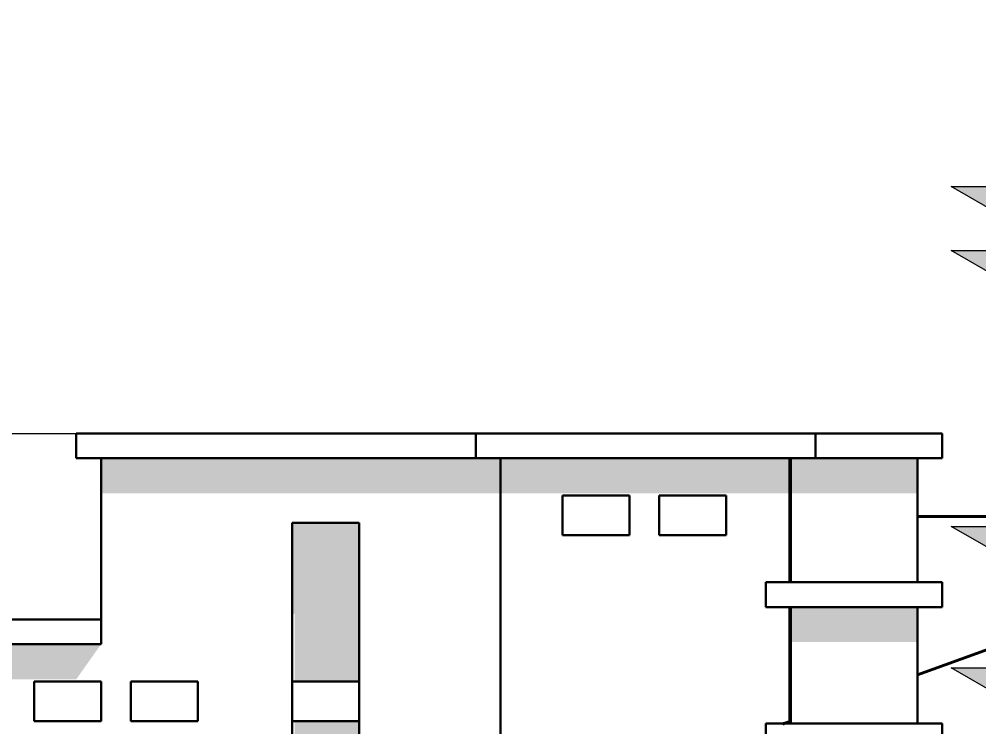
# Model space of a CAD drawing. Extents: x 433743 to 1380979, y -3599 to 36112.
# Drawn here: x 449609 to 453477, y 31977 to 34830 of the extents above; entities that cross this region are included whole.
import ezdxf

# ---------------------------------------------------------------- set-up
doc = ezdxf.new("R2010")
doc.units = 0
doc.header["$MEASUREMENT"] = 0
doc.layers.add('0_Ном_пера__98', color=7, linetype='Continuous', lineweight=13, true_color=0x001f3e)
for name, color, linetype in [('Двери ArchiCAD', 7, 'Continuous'), ('Интерьер- Перегородка', 7, 'Continuous'), ('Крыши', 7, 'Continuous'), ('Окна ArchiCAD', 7, 'Continuous'), ('Перекрытия', 7, 'Continuous')]:
    doc.layers.add(name, color=color, linetype=linetype)
for name, color, linetype, lineweight in [('Двери ArchiCAD_Ном_пера__41', 7, 'Continuous', 30), ('Интерьер- Перегородка_Ном_пера__41', 7, 'Continuous', 30), ('Интерьер- Перегородка_Ном_пера__7', 7, 'Continuous', 5), ('Крыши_Ном_пера__61', 7, 'Continuous', 40), ('Крыши_Ном_пера__7', 7, 'Continuous', 5), ('Окна ArchiCAD_Ном_пера__41', 7, 'Continuous', 30), ('Перекрытия_Ном_пера__41', 7, 'Continuous', 30)]:
    doc.layers.add(name, color=color, linetype=linetype, lineweight=lineweight)
doc.styles.add('СГЕНЕРИР_СТИЛЬ_1', font='')
doc.styles.get('СГЕНЕРИР_СТИЛЬ_1').set_extended_font_data('Century Gothic')

# ---------------------------------------------------------------- blocks, each defined once
blk = doc.blocks.new('Элемент разреза_24', base_point=(133390.9, 0))
at = {"layer": 'Перекрытия_Ном_пера__41', "linetype": 'Continuous'}
for p, q in [((452818.9, 33160), (453328.9, 33160)), ((453328.9, 33060), (453328.9, 33160)), ((452818.9, 33060), (453328.9, 33060))]:
    blk.add_line(p, q, dxfattribs=at)
blk = doc.blocks.new('Элемент разреза_27', base_point=(133390.9, 0))
at = {"layer": 'Перекрытия_Ном_пера__41', "linetype": 'Continuous'}
for p, q in [((452618.9, 31990), (453328.9, 31990)), ((452618.9, 31890), (452618.9, 31990)), ((453328.9, 31890), (453328.9, 31990)), ((452618.9, 31890), (453328.9, 31890))]:
    blk.add_line(p, q, dxfattribs=at)
blk = doc.blocks.new('Элемент разреза_28', base_point=(133390.9, 0))
at = {"layer": 'Перекрытия_Ном_пера__41', "linetype": 'Continuous'}
for p, q in [((452618.9, 32560), (453328.9, 32560)), ((452618.9, 32460), (452618.9, 32560)), ((453328.9, 32460), (453328.9, 32560)), ((452618.9, 32460), (453328.9, 32460))]:
    blk.add_line(p, q, dxfattribs=at)
blk = doc.blocks.new('Элемент разреза_103', base_point=(133390.9, 0))
at = {"layer": 'Перекрытия_Ном_пера__41', "linetype": 'Continuous'}
for p, q in [((451448.9, 33160), (452818.9, 33160)), ((451448.9, 33060), (451448.9, 33160)), ((452818.9, 33060), (452818.9, 33160)), ((451448.9, 33060), (452818.9, 33060))]:
    blk.add_line(p, q, dxfattribs=at)
blk = doc.blocks.new('Элемент разреза_112', base_point=(133390.9, 0))
at = {"layer": 'Перекрытия_Ном_пера__41', "linetype": 'Continuous'}
for p, q in [((446578.9, 32410), (449938.9, 32410)), ((446578.9, 32310), (446578.9, 32410)), ((449938.9, 32310), (449938.9, 32410)), ((446578.9, 32310), (449938.9, 32310))]:
    blk.add_line(p, q, dxfattribs=at)
blk = doc.blocks.new('Элемент разреза_113', base_point=(133390.9, 0))
at = {"layer": 'Перекрытия_Ном_пера__41', "linetype": 'Continuous'}
for p, q in [((449838.9, 33160), (451448.9, 33160)), ((449838.9, 33060), (449838.9, 33160)), ((449838.9, 33060), (451448.9, 33060))]:
    blk.add_line(p, q, dxfattribs=at)
blk = doc.blocks.new('Элемент разреза_131', base_point=(133390.9, 0))
at = {"layer": 'Крыши_Ном_пера__61', "linetype": 'Continuous'}
for p, q in [((457312.1, 33672.1), (453228.9, 32185.9)), ((452718.9, 32000.3), (452690.6, 31990))]:
    blk.add_line(p, q, dxfattribs=at)
blk = doc.blocks.new('Элемент разреза_132', base_point=(133390.9, 0))
at = {"layer": 'Крыши_Ном_пера__61', "linetype": 'Continuous'}
blk.add_point((452690.6, 31990), dxfattribs=at)
blk = doc.blocks.new('Элемент разреза_136', base_point=(133390.9, 0))
at = {"layer": 'Крыши_Ном_пера__61', "linetype": 'Continuous'}
for p, q in [((454984.5, 32824.9), (453228.9, 32824.9)), ((453228.9, 32186.2), (453229.5, 32186.2))]:
    blk.add_line(p, q, dxfattribs=at)
blk = doc.blocks.new('Элемент разреза_137', base_point=(133390.9, 0))
at = {"layer": 'Крыши_Ном_пера__7', "linetype": 'Continuous'}
blk.add_hatch(color=256, dxfattribs=at).paths.add_polyline_path([(453228.9, 32824.9), (454984.5, 32824.9), (454984.6, 32824.9), (453228.9, 32824.9)], flags=0)
at = {"layer": 'Крыши_Ном_пера__61', "linetype": 'Continuous'}
blk.add_line((453228.9, 32824.9), (454984.6, 32824.9), dxfattribs=at)
blk = doc.blocks.new('Элемент разреза_178', base_point=(133390.9, 0))
at = {"layer": 'Интерьер- Перегородка_Ном_пера__7', "linetype": 'Continuous'}
for points in [[(449938.9, 33060), (449938.9, 32918.6), (450058.9, 32918.6), (450058.9, 33060)], [(446679.9, 32310), (446679.9, 32168.6), (449838.9, 32168.6), (449938.9, 32310)]]:
    blk.add_hatch(color=256, dxfattribs=at).paths.add_polyline_path(points, flags=0)
at = {"layer": 'Интерьер- Перегородка_Ном_пера__41', "linetype": 'Continuous'}
for p, q in [((449938.9, 33060), (449938.9, 32410)), ((446679.9, 32310), (446679.9, 31405.3)), ((450058.9, 32000), (450058.9, 32160))]:
    blk.add_line(p, q, dxfattribs=at)
blk = doc.blocks.new('Элемент разреза_262', base_point=(133390.9, 0))
at = {"layer": 'Интерьер- Перегородка_Ном_пера__7', "linetype": 'Continuous'}
blk.add_hatch(color=256, dxfattribs=at).paths.add_polyline_path([(453228.9, 32460), (452718.9, 32460), (452718.9, 32318.6), (453228.9, 32318.6)], flags=0)
at = {"layer": 'Интерьер- Перегородка_Ном_пера__41', "linetype": 'Continuous'}
for p, q in [((452718.9, 32460), (452718.9, 31990)), ((453228.9, 32460), (453228.9, 31990)), ((452718.9, 31740), (452718.9, 31710)), ((452718.9, 31610), (452718.9, 31580))]:
    blk.add_line(p, q, dxfattribs=at)
blk = doc.blocks.new('Элемент разреза_264', base_point=(133390.9, 0))
at = {"layer": 'Интерьер- Перегородка_Ном_пера__7', "linetype": 'Continuous'}
blk.add_hatch(color=256, dxfattribs=at).paths.add_polyline_path([(452719, 33060), (452719, 32918.6), (453228.9, 32918.6), (453228.9, 33060)], flags=0)
at = {"layer": 'Интерьер- Перегородка_Ном_пера__41', "linetype": 'Continuous'}
for p, q in [((452719, 33060), (452719, 32560)), ((453228.9, 33060), (453228.9, 32560))]:
    blk.add_line(p, q, dxfattribs=at)
blk = doc.blocks.new('Элемент разреза_265', base_point=(133390.9, 0))
at = {"layer": 'Интерьер- Перегородка_Ном_пера__7', "linetype": 'Continuous'}
for points in [[(450058.9, 32918.6), (451548.9, 32918.6), (451548.9, 33060), (450058.9, 33060)], [(450708.9, 32432.3), (450718.9, 32432.3), (450718.9, 32160), (450978.9, 32160), (450978.9, 32800), (450708.9, 32800)], [(450718.9, 32000), (450718.9, 31405.3), (450978.9, 31405.3), (450978.9, 32000)], [(451480, 31549.4), (451548.9, 31574.5), (451548.9, 31646.8)]]:
    blk.add_hatch(color=256, dxfattribs=at).paths.add_polyline_path(points, flags=0)
blk = doc.blocks.new('Элемент разреза_279', base_point=(133390.9, 0))
at = {"layer": 'Интерьер- Перегородка_Ном_пера__7', "linetype": 'Continuous'}
blk.add_hatch(color=256, dxfattribs=at).paths.add_polyline_path([(451548.9, 33060), (451548.9, 32918.6), (452713.9, 32918.6), (452713.9, 33060)], flags=0)
at = {"layer": 'Интерьер- Перегородка_Ном_пера__41', "linetype": 'Continuous'}
for p, q in [((451548.9, 31574.4), (451548.9, 33060)), ((452713.9, 33060), (452713.9, 32560)), ((452713.9, 32460), (452713.9, 31998.5))]:
    blk.add_line(p, q, dxfattribs=at)
blk = doc.blocks.new('Элемент разреза_771', base_point=(133390.9, 0))
at = {"layer": 'Крыши_Ном_пера__7', "linetype": 'Continuous'}
for points in [[(453347.8, 32236.5), (453345.4, 32229.9)], [(453269, 32201.3), (453234.8, 32107.3)]]:
    blk.add_hatch(color=256, dxfattribs=at).paths.add_polyline_path(points, flags=0)
blk = doc.blocks.new('Элемент разреза_780', base_point=(133390.9, 0))
at = {"layer": 'Двери ArchiCAD_Ном_пера__41', "linetype": 'Continuous'}
for p, q in [((449668.9, 32160), (449938.9, 32160)), ((449668.9, 32000), (449668.9, 32160)), ((449938.9, 32160), (449938.9, 32000)), ((449938.9, 32000), (449668.9, 32000))]:
    blk.add_line(p, q, dxfattribs=at)
blk = doc.blocks.new('Элемент разреза_788', base_point=(133390.9, 0))
at = {"layer": 'Окна ArchiCAD_Ном_пера__41', "linetype": 'Continuous'}
for p, q in [((450328.9, 32160), (450058.9, 32160)), ((450328.9, 32000), (450328.9, 32160)), ((450058.9, 32000), (450328.9, 32000))]:
    blk.add_line(p, q, dxfattribs=at)
blk = doc.blocks.new('Элемент разреза_789', base_point=(133390.9, 0))
at = {"layer": 'Окна ArchiCAD_Ном_пера__41', "linetype": 'Continuous'}
for p, q in [((450708.9, 32160), (450708.9, 32800)), ((450978.9, 32800), (450708.9, 32800)), ((450978.9, 32160), (450978.9, 32800)), ((450708.9, 32160), (450708.9, 32000)), ((450708.9, 32160), (450978.9, 32160)), ((450978.9, 32000), (450978.9, 32160)), ((450708.9, 31405.3), (450708.9, 32000)), ((450978.9, 32000), (450708.9, 32000)), ((450978.9, 31405.3), (450978.9, 32000))]:
    blk.add_line(p, q, dxfattribs=at)
blk = doc.blocks.new('Элемент разреза_790', base_point=(133390.9, 0))
at = {"layer": 'Двери ArchiCAD_Ном_пера__41', "linetype": 'Continuous'}
for p, q in [((452068.9, 32910), (451798.9, 32910)), ((451798.9, 32910), (451798.9, 32750)), ((452068.9, 32750), (452068.9, 32910)), ((451798.9, 32750), (452068.9, 32750))]:
    blk.add_line(p, q, dxfattribs=at)
blk = doc.blocks.new('Элемент разреза_791', base_point=(133390.9, 0))
at = {"layer": 'Двери ArchiCAD_Ном_пера__41', "linetype": 'Continuous'}
for p, q in [((452458.9, 32910), (452188.9, 32910)), ((452188.9, 32910), (452188.9, 32750)), ((452458.9, 32750), (452458.9, 32910)), ((452188.9, 32750), (452458.9, 32750))]:
    blk.add_line(p, q, dxfattribs=at)
blk = doc.blocks.new('Линейный размер_10', base_point=(440652.4, 4800))
at = {"layer": '0_Ном_пера__98', "linetype": 'Continuous'}
blk.add_line((440652.4, 33160), (449838.9, 33160), dxfattribs=at)
blk = doc.blocks.new('Линейный размер_17', base_point=(453754.6, 31710))
at = {"layer": '0_Ном_пера__98', "linetype": 'Continuous'}
for points in [[(453754.6, 33929.9), (453365.4, 34154.9), (453754.6, 34154.9)], [(453754.6, 33672.6), (453365.4, 33897.6), (453754.6, 33897.6)], [(453754.6, 32560), (453365.4, 32785), (453754.6, 32785)], [(453754.6, 31990), (453365.4, 32215), (453754.6, 32215)], [(453754.6, 31710), (453365.4, 31485), (453754.6, 31485)]]:
    blk.add_hatch(color=256, dxfattribs=at).paths.add_polyline_path(points, flags=0)
for p, q in [((453754.6, 33929.9), (453754.6, 34829.9)), ((453754.6, 33672.6), (453754.6, 34572.6)), ((453754.6, 33929.9), (453365.4, 34154.9)), ((453365.4, 34154.9), (453754.6, 34154.9)), ((453754.6, 34154.9), (455411.6, 34154.9)), ((453754.6, 33929.9), (453585.9, 33929.9)), ((453754.6, 33929.9), (453923.4, 33929.9)), ((453754.6, 33672.6), (453365.4, 33897.6)), ((453365.4, 33897.6), (453754.6, 33897.6)), ((453754.6, 33897.6), (455411.6, 33897.6)), ((453754.6, 33672.6), (453585.9, 33672.6)), ((453754.6, 33672.6), (453923.4, 33672.6)), ((453754.6, 32560), (453754.6, 33460)), ((453754.6, 31990), (453754.6, 32890)), ((453754.6, 32560), (453365.4, 32785)), ((453365.4, 32785), (453754.6, 32785)), ((453754.6, 32785), (455411.6, 32785)), ((453754.6, 32560), (453585.9, 32560)), ((453754.6, 32560), (453923.4, 32560)), ((453754.6, 31990), (453365.4, 32215)), ((453365.4, 32215), (453754.6, 32215)), ((453754.6, 32215), (455411.6, 32215)), ((453754.6, 31990), (453585.9, 31990)), ((453754.6, 31990), (453923.4, 31990)), ((453754.6, 31710), (453365.4, 31485)), ((453754.6, 31710), (453585.9, 31710)), ((453754.6, 31710), (453923.4, 31710)), ((453754.6, 31710), (453754.6, 30810)), ((453365.4, 31485), (453754.6, 31485)), ((453754.6, 31485), (455411.6, 31485))]:
    blk.add_line(p, q, dxfattribs=at)
at = {"layer": '0_Ном_пера__98', "char_height": 300, "attachment_point": 1, "style": 'СГЕНЕРИР_СТИЛЬ_1'}
for s, insert in [('{+33,930}', (453867.1, 34499.9)), ('{+33,670}', (453867.1, 34242.6)), ('{+32,560}', (453867.1, 33130)), ('{+31,990}', (453867.1, 32560)), ('{+31,710}', (453867.1, 31440))]:
    blk.add_mtext(s, dxfattribs=dict(at, insert=insert))

msp = doc.modelspace()

# ---------------------------------------------------------------- block references
at = {"linetype": 'Continuous'}
for name, p in [('Линейный размер_17', (453754.6, 31710)), ('Линейный размер_10', (440652.4, 4800))]:
    msp.add_blockref(name, p, dxfattribs=at)
at = {"layer": 'Двери ArchiCAD'}
for name in ['Элемент разреза_790', 'Элемент разреза_791', 'Элемент разреза_780']:
    msp.add_blockref(name, (133390.9, 0), dxfattribs=at)
at = {"layer": 'Интерьер- Перегородка'}
for name in ['Элемент разреза_178', 'Элемент разреза_265', 'Элемент разреза_279', 'Элемент разреза_264', 'Элемент разреза_262']:
    msp.add_blockref(name, (133390.9, 0), dxfattribs=at)
at = {"layer": 'Крыши'}
for name in ['Элемент разреза_131', 'Элемент разреза_136', 'Элемент разреза_137', 'Элемент разреза_771', 'Элемент разреза_132']:
    msp.add_blockref(name, (133390.9, 0), dxfattribs=at)
at = {"layer": 'Окна ArchiCAD'}
for name in ['Элемент разреза_789', 'Элемент разреза_788']:
    msp.add_blockref(name, (133390.9, 0), dxfattribs=at)
at = {"layer": 'Перекрытия'}
for name in ['Элемент разреза_113', 'Элемент разреза_103', 'Элемент разреза_24', 'Элемент разреза_28', 'Элемент разреза_112', 'Элемент разреза_27']:
    msp.add_blockref(name, (133390.9, 0), dxfattribs=at)

doc.saveas('drawing.dxf')
